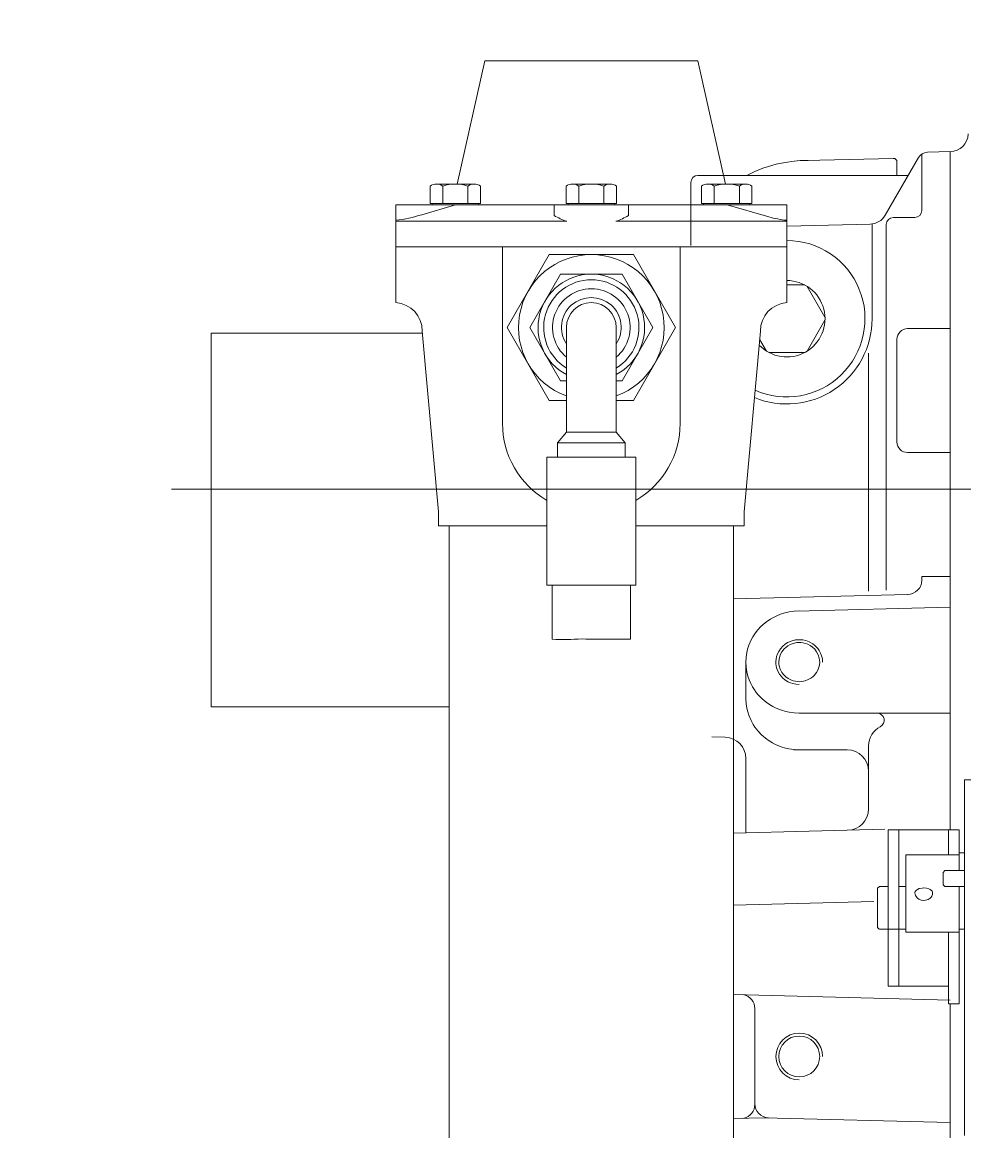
# Model space of a CAD drawing. Header units: millimetres. Extents: x 138823 to 235949, y -69097 to 9810.
# Drawn here: x 155032.2 to 155384.2, y -61484.2 to -61069.9 of the extents above; entities that cross this region are included whole.
import ezdxf

# ---------------------------------------------------------------- set-up
doc = ezdxf.new("R2010")
doc.units = ezdxf.units.MM
doc.layers.add('0 CASCO', color=7, linetype='Continuous')
doc.layers.add('18 MOTORES E GERADORES', color=14, linetype='Continuous')

msp = doc.modelspace()

# ---------------------------------------------------------------- linework, layer by layer
at = {"layer": '0 CASCO'}
msp.add_open_spline([(146126.82, -63082.43), (146215.2, -62795.19), (146379.47, -62261.32), (146662.98, -61525.14), (146952.93, -60892.1), (147256.1, -60339.25), (147575.41, -59852.68), (147907.4, -59416.74), (148141.96, -59149.6), (148256.81, -59018.8), (148433.31, -58947.24), (148727.39, -58828), (149267.37, -58647.62), (149866.81, -58474.54), (150582.08, -58311.64), (151284.25, -58193.33), (151973.43, -58111.08), (152654.36, -58054.75), (153543.21, -57999.79), (155031.62, -57935.04), (156745.07, -57864.17), (158569.82, -57805.45), (160341.66, -57766.36), (162120.51, -57748.95), (165904.25, -57749.27), (169966.48, -57750.37), (175373.8, -57746.84), (179241.25, -57811.37), (182508.18, -57806.12), (184198.21, -57821.16), (185099.59, -57853.67), (185777.92, -57894.45), (186463.78, -57957.95), (187165.87, -58051.15), (187764.5, -58157.33), (188457.23, -58303.85), (189171.48, -58483.36), (190011.86, -58727.13), (190763.31, -58970.47), (191465.34, -59223.25), (192112.93, -59490.62), (192717.78, -59794.93), (193303.42, -60159.33), (194045.73, -60703.56), (194777.19, -61289.72), (195509.51, -61831.95), (195966.55, -62134.88), (196376.02, -62363.42), (196709.38, -62514.02), (197110.89, -62645.03), (197514.32, -62741.27), (198015.82, -62842.38), (198542.47, -62935.23), (199173.55, -63014.6), (199598.12, -63056.87), (199854.89, -63082.43)], degree=3, knots=[0, 0, 0, 0, 901.347948, 1675.319997, 2364.677603, 2988.840142, 3564.913749, 4109.091785, 4631.178176, 4631.178176, 4631.178176, 5202.378251, 5582.891234, 6338.519578, 7073.266174, 7782.366384, 8473.718568, 9154.846991, 9831.879341, 11145.250803, 13624.165902, 14976.643804, 16622.243106, 18940.880075, 20313.267208, 27973.450232, 31127.646951, 36535.061714, 39576.620039, 40928.546533, 41604.908463, 42282.305172, 42966.969378, 43670.810001, 44406.445425, 44790.246915, 45794.849099, 46614.860763, 47415.011993, 48164.042526, 48852.838016, 49515.641376, 50192.856084, 50919.426916, 52275.645461, 53004.522816, 53652.759672, 53918.536496, 54410.868153, 54747.069908, 55184.163317, 55654.219696, 56281.932144, 56787.842028, 57561.948504, 57561.948504, 57561.948504, 57561.948504], dxfattribs=at)
at = {"layer": '18 MOTORES E GERADORES', "linetype": 'Continuous', "lineweight": 20}
for p, q in [((155204.93, -61084.31), (155194.59, -61130.31)), ((155204.93, -61084.31), (155284.55, -61084.31)), ((155284.55, -61084.31), (155294.89, -61130.31)), ((155378.8, -61118.2), (155370.25, -61118.42)), ((155378.8, -61276.88), (155378.8, -61118.2)), ((155378.8, -61371.37), (155378.8, -61118.21)), ((155313.81, -61122.89), (155310.95, -61123.68)), ((155317.11, -61122.2), (155313.81, -61122.89)), ((155320.45, -61121.74), (155317.11, -61122.2)), ((155322.7, -61121.55), (155320.45, -61121.74)), ((155325.71, -61121.46), (155322.7, -61121.55)), ((155357.53, -61120.73), (155324.57, -61121.48)), ((155354.48, -61141.93), (155366.9, -61120.41)), ((155358.89, -61127.06), (155358.89, -61122.05)), ((155368.18, -61140.14), (155368.18, -61119.27)), ((155363.06, -61127.06), (155284.57, -61127.06)), ((155305.77, -61125.62), (155302.81, -61127.06)), ((155308.84, -61124.39), (155305.77, -61125.62)), ((155310.95, -61123.68), (155308.84, -61124.39)), ((155184.51, -61131.11), (155184.51, -61137.6)), ((155201, -61130.3), (155186.87, -61130.3)), ((155189.22, -61131.11), (155189.22, -61137.6)), ((155198.64, -61131.11), (155198.64, -61137.6)), ((155203.35, -61131.11), (155203.35, -61137.6)), ((155235.32, -61131.11), (155235.32, -61137.6)), ((155251.81, -61130.3), (155237.67, -61130.3)), ((155240.03, -61131.11), (155240.03, -61137.6)), ((155249.45, -61131.11), (155249.45, -61137.6)), ((155254.16, -61131.11), (155254.16, -61137.6)), ((155281.92, -61153.23), (155281.92, -61129.72)), ((155285.9, -61131.1), (155285.9, -61137.59)), ((155302.39, -61130.3), (155288.25, -61130.3)), ((155290.61, -61131.1), (155290.61, -61137.59)), ((155300.03, -61131.1), (155300.03, -61137.59)), ((155304.74, -61131.1), (155304.74, -61137.59)), ((155171.75, -61138.11), (155171.75, -61174.58)), ((155171.75, -61138.11), (155197.06, -61138.11)), ((155317.73, -61138.11), (155176.69, -61138.11)), ((155181.41, -61141.73), (155193.99, -61138.11)), ((155203.35, -61137.6), (155184.51, -61137.6)), ((155185.25, -61137.6), (155185.25, -61138.12)), ((155202.61, -61137.6), (155202.61, -61138.12)), ((155230.86, -61138.11), (155230.86, -61142.06)), ((155254.16, -61137.6), (155235.32, -61137.6)), ((155236.06, -61137.6), (155236.06, -61138.12)), ((155253.42, -61137.6), (155253.42, -61138.12)), ((155258.62, -61138.11), (155258.62, -61142.06)), ((155304.74, -61137.59), (155285.9, -61137.59)), ((155286.64, -61137.59), (155286.64, -61138.12)), ((155311.07, -61142.59), (155295.5, -61138.11)), ((155304, -61137.59), (155304, -61138.12)), ((155317.73, -61138.11), (155317.73, -61174.58)), ((155365.53, -61142.79), (155357.56, -61142.79)), ((155235.55, -61144.19), (155171.75, -61144.19)), ((155253.94, -61144.19), (155317.73, -61144.19)), ((155348.91, -61145.24), (155317.73, -61146.06)), ((155349.6, -61180.57), (155349.6, -61145.26)), ((155354.91, -61281.93), (155354.91, -61145.44)), ((155317.73, -61153.73), (155171.75, -61153.73)), ((155211.56, -61153.73), (155211.56, -61219.68)), ((155277.92, -61153.73), (155277.92, -61219.68)), ((155229.03, -61156.64), (155213.33, -61183.84)), ((155260.45, -61156.64), (155229.03, -61156.64)), ((155276.16, -61183.84), (155260.45, -61156.64)), ((155233.25, -61163.94), (155221.76, -61183.84)), ((155256.24, -61163.94), (155233.25, -61163.94)), ((155267.73, -61183.84), (155256.23, -61163.94)), ((155317.73, -61167.97), (155324.43, -61167.97)), ((155332.01, -61180.05), (155325.33, -61168.49)), ((155325.33, -61192.66), (155332.01, -61181.09)), ((155181.6, -61185.17), (155187.68, -61252.65)), ((155213.33, -61183.84), (155229.03, -61211.05)), ((155221.76, -61183.84), (155233.25, -61203.75)), ((155235.45, -61183.84), (155235.45, -61222.99)), ((155254.03, -61183.84), (155254.03, -61222.99)), ((155256.23, -61203.75), (155267.73, -61183.84)), ((155260.45, -61211.05), (155276.16, -61183.84)), ((155307.88, -61185.17), (155301.81, -61252.65)), ((155378.8, -61184.27), (155362.87, -61184.27)), ((155102.76, -61185.94), (155181.67, -61185.94)), ((155102.76, -61325.53), (155102.76, -61185.94)), ((155310.17, -61192.66), (155307.6, -61188.21)), ((155358.89, -61226.56), (155358.89, -61188.26)), ((155311.07, -61193.18), (155324.43, -61193.18)), ((155348.27, -61282.34), (155348.27, -61193.44)), ((155235.45, -61203.75), (155233.25, -61203.75)), ((155254.03, -61203.75), (155256.24, -61203.75)), ((155235.45, -61211.05), (155229.03, -61211.05)), ((155254.03, -61211.05), (155260.45, -61211.05)), ((155235.45, -61222.99), (155232.13, -61226.97)), ((155235.45, -61222.99), (155254.03, -61222.99)), ((155254.03, -61222.99), (155257.35, -61226.97)), ((155232.13, -61226.97), (155232.13, -61232.28)), ((155232.13, -61226.97), (155257.35, -61226.97)), ((155257.35, -61226.97), (155257.35, -61232.28)), ((155378.8, -61230.54), (155362.87, -61230.54)), ((155228.15, -61280.06), (155228.15, -61232.28)), ((155228.15, -61232.28), (155261.33, -61232.28)), ((155261.33, -61280.06), (155261.33, -61232.28)), ((155087.89, -61244.27), (155548.19, -61244.27)), ((155244.74, -61244.27), (155822.71, -61244.27)), ((155187.68, -61252.65), (155187.68, -61257.85)), ((155301.81, -61252.65), (155301.81, -61257.85)), ((155187.68, -61257.85), (155228.15, -61257.85)), ((155191.66, -61257.85), (155191.66, -61574.32)), ((155261.33, -61257.85), (155301.81, -61257.85)), ((155297.83, -61257.85), (155297.83, -61574.32)), ((155228.15, -61280.06), (155261.33, -61280.06)), ((155230.14, -61300.23), (155230.14, -61280.06)), ((155259.34, -61300.23), (155259.34, -61280.06)), ((155378.8, -61276.88), (155368.18, -61276.88)), ((155368.18, -61278.2), (155368.18, -61276.88)), ((155378.8, -61371.37), (155378.8, -61276.88)), ((155363.01, -61283.51), (155297.83, -61285.22)), ((155378.8, -61288.22), (155321.31, -61289.73)), ((155311.64, -61292.73), (155310.61, -61293.4)), ((155312.78, -61292.08), (155311.64, -61292.73)), ((155314.04, -61291.46), (155312.78, -61292.08)), ((155315.43, -61290.9), (155314.04, -61291.46)), ((155316.96, -61290.42), (155315.43, -61290.9)), ((155318.63, -61290.04), (155316.96, -61290.42)), ((155320.44, -61289.79), (155318.63, -61290.04)), ((155322.4, -61289.7), (155320.44, -61289.79)), ((155306.83, -61296.89), (155305.84, -61298.19)), ((155308.09, -61295.51), (155306.83, -61296.89)), ((155309.69, -61294.09), (155308.09, -61295.51)), ((155310.61, -61293.4), (155309.69, -61294.09)), ((155230.14, -61300.23), (155231.53, -61300.29)), ((155231.53, -61300.29), (155232.92, -61300.35)), ((155232.92, -61300.35), (155234.31, -61300.41)), ((155234.31, -61300.41), (155235.7, -61300.35)), ((155235.7, -61300.35), (155237.09, -61300.29)), ((155237.09, -61300.29), (155238.49, -61300.23)), ((155238.49, -61300.23), (155239.88, -61300.18)), ((155239.88, -61300.18), (155241.27, -61300.06)), ((155241.27, -61300.06), (155242.66, -61300.18)), ((155242.66, -61300.18), (155259.34, -61300.18)), ((155304.48, -61300.47), (155303.62, -61302.46)), ((155305.07, -61299.38), (155304.48, -61300.47)), ((155305.84, -61298.19), (155305.07, -61299.38)), ((155318.75, -61301.18), (155318.06, -61301.52)), ((155319.71, -61300.82), (155318.75, -61301.18)), ((155321.05, -61300.51), (155319.71, -61300.82)), ((155321.83, -61300.43), (155321.05, -61300.51)), ((155322.73, -61300.42), (155321.83, -61300.43)), ((155323.76, -61300.52), (155322.73, -61300.42)), ((155324.9, -61300.77), (155323.76, -61300.52)), ((155326.15, -61301.23), (155324.9, -61300.77)), ((155327.47, -61301.98), (155326.15, -61301.23)), ((155302.85, -61305.18), (155302.58, -61306.97)), ((155303.12, -61304), (155302.85, -61305.18)), ((155303.62, -61302.46), (155303.12, -61304)), ((155314.73, -61304.77), (155314.26, -61305.75)), ((155315.38, -61303.8), (155314.73, -61304.77)), ((155316.22, -61302.87), (155315.38, -61303.8)), ((155315.92, -61304.91), (155315.42, -61305.81)), ((155316.78, -61303.83), (155315.92, -61304.91)), ((155317.1, -61302.13), (155316.22, -61302.87)), ((155317.36, -61303.29), (155316.78, -61303.83)), ((155318.06, -61301.52), (155317.1, -61302.13)), ((155318.09, -61302.75), (155317.36, -61303.29)), ((155319, -61302.23), (155318.09, -61302.75)), ((155320.12, -61301.8), (155319, -61302.23)), ((155321.47, -61301.52), (155320.12, -61301.8)), ((155322.21, -61301.47), (155321.47, -61301.52)), ((155322.99, -61301.49), (155322.21, -61301.47)), ((155323.83, -61301.6), (155322.99, -61301.49)), ((155324.69, -61301.81), (155323.83, -61301.6)), ((155325.58, -61302.14), (155324.69, -61301.81)), ((155326.48, -61302.6), (155325.58, -61302.14)), ((155327.35, -61303.22), (155326.48, -61302.6)), ((155328.17, -61304), (155327.35, -61303.22)), ((155328.11, -61302.46), (155327.47, -61301.98)), ((155328.74, -61303.04), (155328.11, -61302.46)), ((155328.9, -61304.96), (155328.17, -61304)), ((155329.35, -61303.72), (155328.74, -61303.04)), ((155329.49, -61306.09), (155328.9, -61304.96)), ((155329.9, -61304.51), (155329.35, -61303.72)), ((155330.39, -61305.41), (155329.9, -61304.51)), ((155330.77, -61306.43), (155330.39, -61305.41)), ((155302.58, -61306.97), (155302.49, -61308.79)), ((155302.49, -61322.45), (155302.49, -61308.79)), ((155302.49, -61308.79), (155302.58, -61310.66)), ((155313.74, -61307.65), (155313.67, -61308.54)), ((155313.67, -61308.54), (155313.69, -61309.38)), ((155313.69, -61309.38), (155313.78, -61310.16)), ((155313.93, -61306.72), (155313.74, -61307.65)), ((155314.26, -61305.75), (155313.93, -61306.72)), ((155314.86, -61307.64), (155314.76, -61308.79)), ((155314.76, -61308.79), (155314.8, -61309.5)), ((155314.8, -61309.5), (155314.91, -61310.19)), ((155315.14, -61306.53), (155314.86, -61307.64)), ((155315.42, -61305.81), (155315.14, -61306.53)), ((155329.88, -61307.38), (155329.49, -61306.09)), ((155329.99, -61308.07), (155329.88, -61307.38)), ((155329.93, -61309.93), (155330.03, -61308.79)), ((155330.03, -61308.79), (155329.99, -61308.07)), ((155331.03, -61307.56), (155330.77, -61306.43)), ((155331.13, -61308.79), (155331.03, -61307.56)), ((155302.58, -61310.66), (155302.85, -61312.39)), ((155302.85, -61312.39), (155303.24, -61314)), ((155313.78, -61310.16), (155313.94, -61310.88)), ((155313.94, -61310.88), (155314.41, -61312.18)), ((155314.41, -61312.18), (155315.01, -61313.24)), ((155314.91, -61310.19), (155315.3, -61311.48)), ((155315.01, -61313.24), (155315.65, -61314.1)), ((155315.3, -61311.48), (155315.89, -61312.61)), ((155315.89, -61312.61), (155316.62, -61313.57)), ((155316.62, -61313.57), (155317.44, -61314.35)), ((155327.43, -61314.28), (155328.01, -61313.74)), ((155328.01, -61313.74), (155328.87, -61312.66)), ((155328.87, -61312.66), (155329.37, -61311.76)), ((155329.37, -61311.76), (155329.65, -61311.04)), ((155329.65, -61311.04), (155329.93, -61309.93)), ((155303.24, -61314), (155303.75, -61315.46)), ((155303.75, -61315.46), (155304.33, -61316.8)), ((155304.33, -61316.8), (155304.97, -61318.01)), ((155304.97, -61318.01), (155305.65, -61319.1)), ((155315.65, -61314.1), (155316.3, -61314.78)), ((155316.3, -61314.78), (155316.93, -61315.32)), ((155316.93, -61315.32), (155318.16, -61316.1)), ((155317.44, -61314.35), (155318.31, -61314.97)), ((155318.16, -61316.1), (155319.15, -61316.56)), ((155318.31, -61314.97), (155319.21, -61315.43)), ((155319.15, -61316.56), (155319.94, -61316.82)), ((155319.21, -61315.43), (155320.1, -61315.76)), ((155319.94, -61316.82), (155321.15, -61317.07)), ((155320.1, -61315.76), (155320.97, -61315.97)), ((155320.97, -61315.97), (155321.8, -61316.08)), ((155321.15, -61317.07), (155322.4, -61317.16)), ((155321.8, -61316.08), (155322.58, -61316.1)), ((155322.58, -61316.1), (155323.32, -61316.05)), ((155323.32, -61316.05), (155324.67, -61315.77)), ((155324.67, -61315.77), (155325.79, -61315.34)), ((155325.79, -61315.34), (155326.7, -61314.83)), ((155326.7, -61314.83), (155327.43, -61314.28)), ((155305.65, -61319.1), (155306.35, -61320.08)), ((155306.35, -61320.08), (155307.07, -61320.97)), ((155307.07, -61320.97), (155308.55, -61322.5)), ((155102.76, -61325.53), (155191.66, -61325.53)), ((155302.49, -61322.45), (155302.58, -61324.32)), ((155302.58, -61324.32), (155302.82, -61325.95)), ((155302.82, -61325.95), (155303.15, -61327.35)), ((155308.55, -61322.5), (155309.99, -61323.71)), ((155309.99, -61323.71), (155311.34, -61324.66)), ((155311.34, -61324.66), (155312.59, -61325.4)), ((155312.59, -61325.4), (155313.72, -61325.97)), ((155313.72, -61325.97), (155315.79, -61326.79)), ((155303.15, -61327.35), (155303.53, -61328.55)), ((155303.53, -61328.55), (155304.39, -61330.58)), ((155315.79, -61326.79), (155317.4, -61327.26)), ((155317.4, -61327.26), (155318.63, -61327.53)), ((155318.63, -61327.53), (155320.51, -61327.79)), ((155320.51, -61327.79), (155322.4, -61327.87)), ((155378.8, -61327.87), (155322.4, -61327.87)), ((155304.39, -61330.58), (155305.18, -61332.04)), ((155305.18, -61332.04), (155305.87, -61333.09)), ((155305.87, -61333.09), (155307.02, -61334.58)), ((155307.02, -61334.58), (155308.32, -61335.95)), ((155294.73, -61336.83), (155289.78, -61336.7)), ((155297.84, -61372.69), (155297.84, -61337.55)), ((155308.32, -61335.95), (155309.77, -61337.21)), ((155309.77, -61337.21), (155311.13, -61338.19)), ((155311.13, -61338.19), (155312.4, -61338.96)), ((155312.4, -61338.96), (155313.55, -61339.55)), ((155313.55, -61339.55), (155315.66, -61340.41)), ((155315.66, -61340.41), (155317.3, -61340.9)), ((155317.3, -61340.9), (155318.55, -61341.18)), ((155318.55, -61341.18), (155320.46, -61341.45)), ((155340.31, -61341.54), (155320.41, -61341.54)), ((155320.46, -61341.45), (155322.4, -61341.54)), ((155348.27, -61363.62), (155348.27, -61340.02)), ((155302.49, -61372.57), (155302.49, -61344.79)), ((155384.11, -61352.79), (155384.11, -61485.5)), ((155569.9, -61352.79), (155384.11, -61352.79)), ((155354.39, -61371.21), (155297.83, -61372.69)), ((155355.63, -61371.37), (155382.18, -61371.37)), ((155355.63, -61371.37), (155355.63, -61400.56)), ((155359.61, -61371.37), (155359.61, -61400.56)), ((155378.19, -61371.37), (155378.19, -61380.73)), ((155382.18, -61371.37), (155382.18, -61386.63)), ((155384.11, -61379.99), (155382.18, -61379.99)), ((155382.18, -61380.73), (155362.27, -61380.73)), ((155362.27, -61380.73), (155362.27, -61409.58)), ((155376.81, -61386.63), (155376.14, -61387.29)), ((155376.14, -61387.29), (155376.14, -61391.94)), ((155384.11, -61386.63), (155376.81, -61386.63)), ((155352.32, -61392.6), (155351.65, -61393.26)), ((155355.63, -61392.6), (155352.32, -61392.6)), ((155362.27, -61392.6), (155359.61, -61392.6)), ((155376.81, -61392.6), (155376.14, -61391.94)), ((155384.11, -61392.6), (155376.81, -61392.6)), ((155382.18, -61392.6), (155382.18, -61400.56)), ((155351.65, -61407.86), (155351.65, -61393.26)), ((155365.62, -61394.67), (155365.59, -61394.93)), ((155365.59, -61394.93), (155365.65, -61395.49)), ((155365.72, -61394.41), (155365.62, -61394.67)), ((155365.65, -61395.49), (155365.81, -61395.96)), ((155366.13, -61393.93), (155365.72, -61394.41)), ((155365.81, -61395.96), (155366.02, -61396.35)), ((155366.02, -61396.35), (155366.55, -61396.94)), ((155366.53, -61393.66), (155366.13, -61393.93)), ((155367.2, -61393.36), (155366.53, -61393.66)), ((155368.26, -61393.14), (155367.2, -61393.36)), ((155368.9, -61393.1), (155368.26, -61393.14)), ((155369.87, -61393.18), (155368.9, -61393.1)), ((155370.75, -61393.41), (155369.87, -61393.18)), ((155371.26, -61393.64), (155370.75, -61393.41)), ((155371.24, -61396.96), (155371.66, -61396.53)), ((155371.79, -61394.03), (155371.26, -61393.64)), ((155371.66, -61396.53), (155371.9, -61396.16)), ((155372, -61394.28), (155371.79, -61394.03)), ((155371.9, -61396.16), (155372.14, -61395.56)), ((155372.16, -61394.58), (155372, -61394.28)), ((155372.14, -61395.56), (155372.22, -61394.93)), ((155372.22, -61394.93), (155372.16, -61394.58)), ((155350.24, -61398.19), (155297.83, -61399.56)), ((155355.63, -61400.64), (155355.63, -61429.76)), ((155359.61, -61400.64), (155359.61, -61429.76)), ((155366.55, -61396.94), (155367.05, -61397.3)), ((155367.05, -61397.3), (155367.94, -61397.66)), ((155367.94, -61397.66), (155368.9, -61397.79)), ((155368.9, -61397.79), (155369.55, -61397.73)), ((155369.55, -61397.73), (155370.1, -61397.6)), ((155370.1, -61397.6), (155370.55, -61397.41)), ((155370.55, -61397.41), (155371.24, -61396.96)), ((155382.18, -61400.56), (155382.18, -61436.39)), ((155351.65, -61407.86), (155352.31, -61408.53)), ((155355.63, -61408.53), (155352.32, -61408.53)), ((155355.63, -61408.52), (155359.61, -61408.52)), ((155362.27, -61408.53), (155359.61, -61408.53)), ((155384.11, -61408.52), (155382.18, -61408.52)), ((155382.18, -61409.58), (155362.27, -61409.58)), ((155378.19, -61409.58), (155378.19, -61436.39)), ((155355.63, -61429.76), (155378.19, -61429.76)), ((155378.79, -61435.01), (155297.83, -61432.89)), ((155305.81, -61473.91), (155305.81, -61438.16)), ((155378.19, -61436.39), (155382.18, -61436.39)), ((155378.8, -61560.88), (155378.8, -61436.39)), ((155378.8, -61827.21), (155378.8, -61436.39)), ((155309.12, -61478.89), (155297.83, -61479.19)), ((155378.8, -61480.71), (155309.12, -61478.89))]:
    msp.add_line(p, q, dxfattribs=at)
msp.add_circle((155322.4, -61456.04), 7.63, dxfattribs=at)
for centre, radius, start, end in [((155378.8, -61111.57), 6.64, 270, 360), ((155370.35, -61122.4), 3.98, 91.5002, 150.0001), ((155357.56, -61122.05), 1.33, 360, 91.2992), ((155284.57, -61129.72), 2.65, 90, 180), ((155186.87, -61134.13), 3.84, 52.1202, 127.88), ((155193.93, -61144.43), 14.13, 70.5287, 109.4712), ((155201, -61134.13), 3.84, 52.1202, 127.88), ((155237.67, -61134.13), 3.84, 52.1202, 127.88), ((155244.74, -61144.43), 14.13, 70.5287, 109.4712), ((155251.81, -61134.13), 3.84, 52.1202, 127.88), ((155288.25, -61134.13), 3.84, 52.1202, 127.88), ((155295.32, -61144.43), 14.13, 70.5287, 109.4712), ((155302.39, -61134.13), 3.84, 52.1202, 127.88), ((155165.53, -61092.15), 52.06, 276.861, 287.7571), ((155244.74, -61117.71), 28.03, 240.3077, 250.8476), ((155244.74, -61117.71), 28.03, 289.1524, 299.6924), ((155323.95, -61092.15), 52.06, 255.6738, 263.139), ((155348.74, -61138.61), 6.64, 271.5001, 330), ((155357.56, -61145.44), 2.65, 90, 180), ((155365.53, -61140.14), 2.65, 270, 360), ((155317.75, -61180.57), 29.2, 246.0346, 90.0362), ((155244.74, -61183.84), 27.21, 289.966, 250.034), ((155244.74, -61183.84), 19.91, 297.818, 242.182), ((155244.74, -61183.84), 17.8, 301.4627, 238.5373), ((155317.75, -61180.57), 14.27, 223.5344, 90.074), ((155244.74, -61183.84), 14.48, 309.9061, 230.0939), ((155244.74, -61183.84), 11.16, 326.3258, 213.6743), ((155170.99, -61185.17), 10.62, 360, 85.876), ((155244.74, -61183.84), 9.29, 360, 179.9999), ((155318.5, -61185.17), 10.62, 94.124, 180), ((155317.75, -61180.57), 31.85, 247.6546, 360), ((155362.87, -61188.26), 3.98, 90, 180), ((155244.74, -61219.68), 33.18, 180, 239.9999), ((155244.74, -61219.68), 33.18, 299.9999, 360), ((155362.87, -61226.56), 3.98, 180, 270), ((155362.87, -61278.2), 5.31, 270, 360), ((155351.48, -61330.53), 2.65, 296.629, 90), ((155356.24, -61340.02), 7.96, 116.629, 180), ((155294.53, -61344.79), 7.96, 0, 88.4999), ((155340.31, -61349.5), 7.96, 0, 90), ((155340.31, -61363.62), 7.96, 271.5001, 360), ((155300.5, -61438.16), 5.31, 0, 77.1283), ((155322.4, -61456.04), 8.73, 0, 270), ((155300.5, -61473.91), 5.31, 282.8726, 360), ((155311.11, -61473.63), 5.31, 180, 268.5)]:
    msp.add_arc(centre, radius, start, end, dxfattribs=at)

doc.saveas('drawing.dxf')
